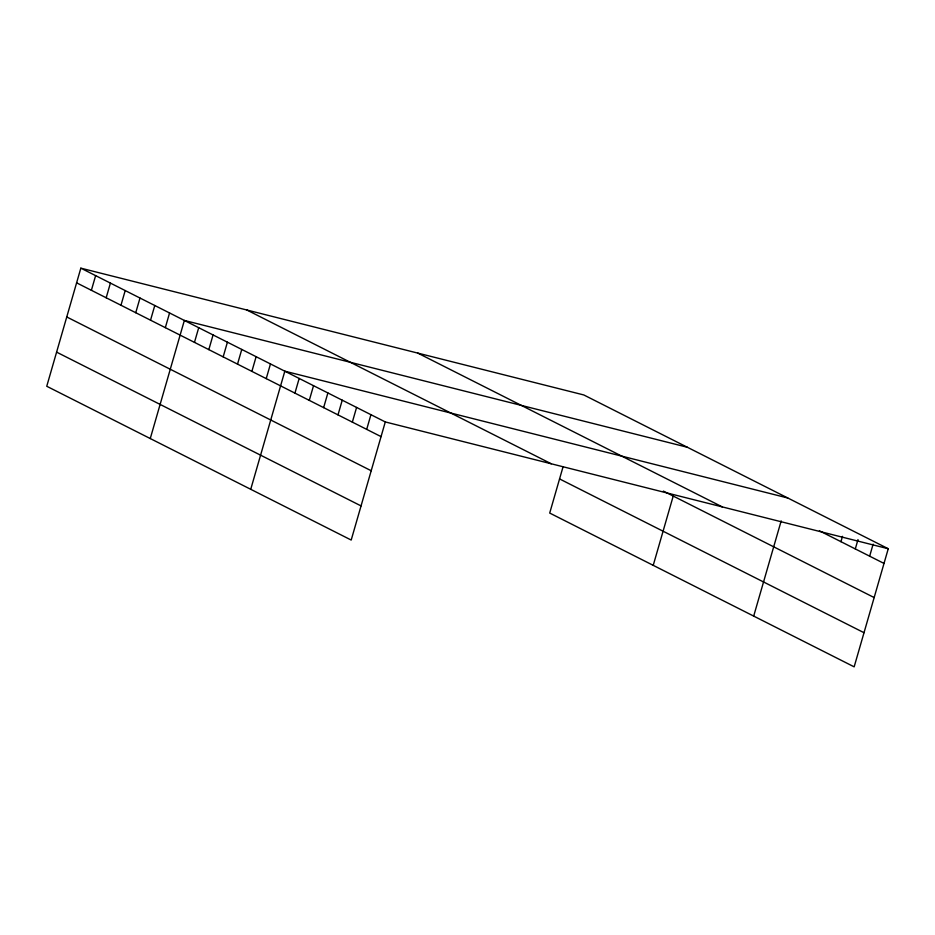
<?xml version="1.0" encoding="UTF-8"?>
<svg xmlns="http://www.w3.org/2000/svg" width="935" height="935" viewBox="0 0 935 935"><rect width="100%" height="100%" fill="white"/><g stroke="black" fill="none" stroke-linecap="round" stroke-linejoin="round"><path stroke-width="1.4" d="M80.842 268.158L46.75 386.26L351.198 540.044L385.29 421.942L80.842 268.158L583.802 394.956L888.25 548.74L854.158 666.842L549.71 513.058L563.069 466.764M91.385 290.317L95.627 275.626M106.181 297.786L110.412 283.095M120.966 305.254L125.208 290.563M135.75 312.722L139.993 298.031M150.535 320.191L154.778 305.5M165.331 327.659L169.562 312.968M150.266 438.55L184.359 320.436L687.307 447.246M194.468 342.374L198.711 327.694M208.821 349.632L213.063 334.94M223.173 356.878L227.415 342.187M237.525 364.124L241.768 349.445M251.877 371.382L256.12 356.691M266.23 378.628L270.472 363.937M250.732 489.297L284.824 371.183L787.784 497.993M294.934 393.132L299.177 378.441M309.286 400.379L313.529 385.688M323.639 407.625L327.881 392.934M337.991 414.883L342.233 400.192M352.343 422.129L356.586 407.438M366.695 429.375L370.938 414.684M653.226 565.348L673.223 496.064M753.692 616.095L781.181 520.877M840.951 541.681L842.493 536.339M855.303 548.927L858.003 539.577M869.655 556.185L873.126 544.158M385.29 421.942L888.25 548.74M819.422 530.811L884.007 563.431M417.816 353.114L722.276 506.899M663.359 491.085L874.155 597.558M246.817 309.999L551.264 463.783M559.562 478.93L864.01 632.715M76.6 282.837L381.048 436.622M66.747 316.965L371.207 470.749M56.603 352.133L361.05 505.917"/></g></svg>
